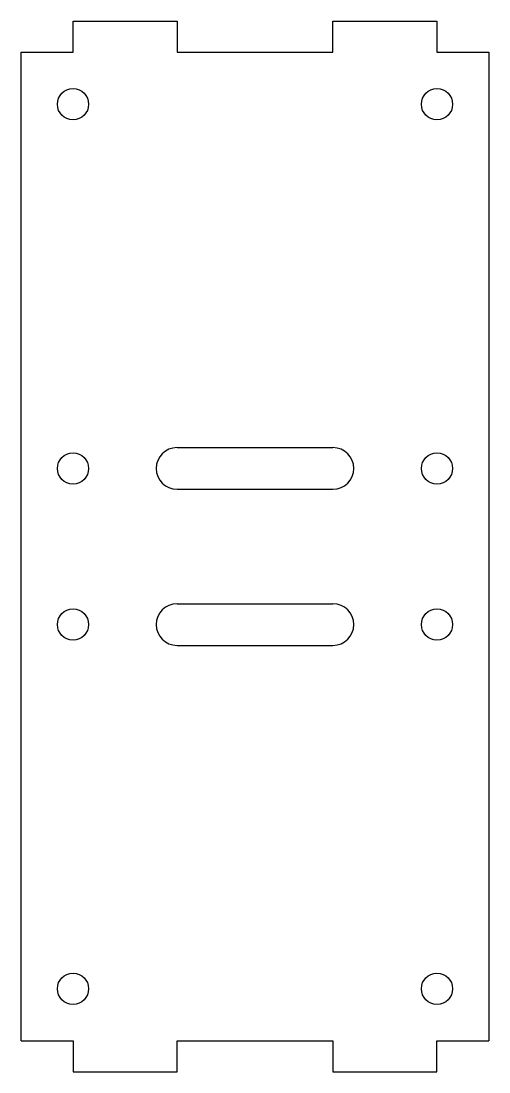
# Model space of a CAD drawing. Extents: x 29 to 74, y -50 to 50.
import ezdxf

# ---------------------------------------------------------------- set-up
doc = ezdxf.new("R2010")
doc.units = 0
doc.layers.get('0').update_dxf_attribs({"linetype": 'continuous'})

# ---------------------------------------------------------------- blocks, each defined once
blk = doc.blocks.new('PAD019')
at = {"color": 0}
for p, q in [((34, 47.5), (34, 50.5)), ((34, 50.5), (44, 50.5)), ((44, 50.5), (44, 47.5)), ((59, 47.5), (59, 50.5)), ((59, 50.5), (69, 50.5)), ((69, 50.5), (69, 47.5)), ((29, -47.5), (29, 47.5)), ((29, 47.5), (34, 47.5)), ((44, 47.5), (59, 47.5)), ((69, 47.5), (74, 47.5)), ((74, 47.5), (74, -47.5)), ((44, 9.5), (59, 9.5)), ((44, 5.5), (59, 5.5)), ((44, -5.5), (59, -5.5)), ((44, -9.5), (59, -9.5)), ((29, -47.5), (34, -47.5)), ((34, -47.5), (34, -50.5)), ((44, -47.5), (59, -47.5)), ((44, -50.5), (44, -47.5)), ((59, -47.5), (59, -50.5)), ((69, -47.5), (74, -47.5)), ((69, -50.5), (69, -47.5)), ((34, -50.5), (44, -50.5)), ((59, -50.5), (69, -50.5))]:
    blk.add_line(p, q, dxfattribs=at)
for centre in [(34, 42.5), (69, 42.5), (34, 7.5), (69, 7.5), (34, -7.5), (69, -7.5), (34, -42.5), (69, -42.5)]:
    blk.add_circle(centre, 1.5, dxfattribs=at)
for centre, start, end in [((44, 7.5), 90, -90), ((59, 7.5), -90, 90), ((44, -7.5), 90, -90), ((59, -7.5), -90, 90)]:
    blk.add_arc(centre, 2, start, end, dxfattribs=at)

msp = doc.modelspace()

# ---------------------------------------------------------------- block references
at = {"color": 0}
msp.add_blockref('PAD019', (0, 0), dxfattribs=at)

doc.saveas('drawing.dxf')
